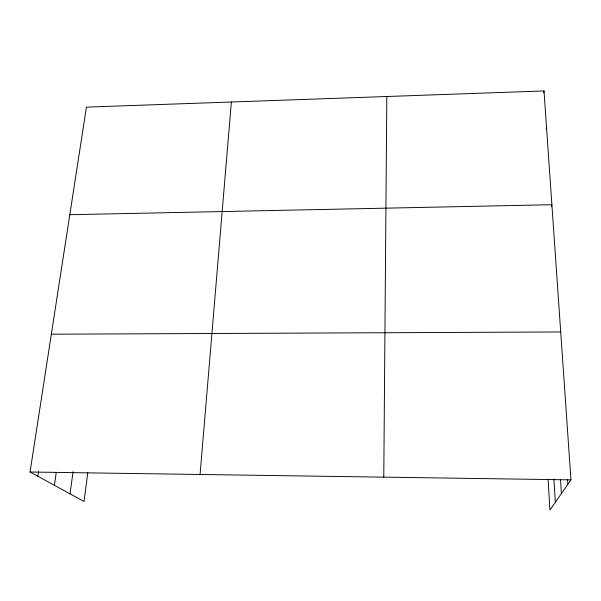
<?xml version="1.0" encoding="UTF-8"?>
<svg xmlns="http://www.w3.org/2000/svg" width="601" height="601" viewBox="0 0 601 601"><rect width="100%" height="100%" fill="white"/><g stroke="black" fill="none" stroke-linecap="round" stroke-linejoin="round"><path stroke-width="0.9" d="M383.776 477.149L386.819 96.506M200.073 474.482L231.37 102.005M87.784 472.626L84.02 501.459L30.05 472.01L86.431 107.128L544.003 90.954L570.95 479.868L549.938 510.046L548.104 479.365M70.047 493.834L73.074 471.672M54.406 485.3L56.261 472.416M37.855 476.27L38.547 471.672M543.657 92.719L544.003 90.954M546.174 129.2L546.534 127.51M551.418 206.534L551.883 204.716L69.806 214.715M51.34 334.209L560.703 331.962M30.05 472.01L570.95 479.868M567.569 479.606L567.885 484.271M560.508 479.621L561.417 493.564M553.897 479.102L555.339 502.293"/></g></svg>
